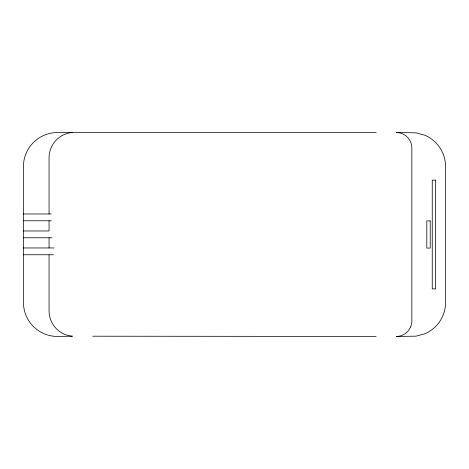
<?xml version="1.0" encoding="UTF-8"?>
<svg xmlns="http://www.w3.org/2000/svg" width="469" height="469" viewBox="0 0 469 469"><rect width="100%" height="100%" fill="white"/><g stroke="black" fill="none" stroke-linecap="round" stroke-linejoin="round"><path stroke-width="0.7" d="M72.39 132.545L71.095 132.627A25.349 25.349 0 0 0 49.057 157.76L49.057 213.975M376.167 132.545L57.435 132.545A33.985 33.985 0 0 0 23.45 166.53L23.45 302.47A33.985 33.985 0 0 0 57.435 336.455L72.455 336.191L71.159 336.109A25.426 25.426 0 0 1 59 331.073L56.503 328.88A25.426 25.426 0 0 1 49.057 310.9L49.057 254.761M23.45 213.975L51.238 213.975M23.45 220.776L51.238 220.776M23.45 230.971L49.057 230.971L49.057 220.776M23.45 237.765L51.965 237.765M23.45 247.96L54.146 247.96M23.45 254.761L53.419 254.761M92.698 336.209L376.097 336.437M49.057 237.765L49.057 247.96M410.662 326.887L408.64 330.393A15.506 15.506 0 0 1 396.334 336.455L416.003 336.167L424.568 333.869A33.985 33.985 0 0 0 445.55 302.47L445.55 166.53A33.985 33.985 0 0 0 424.568 135.131L416.003 132.833L396.411 132.545A15.43 15.43 0 0 1 411.841 147.975L411.841 320.948A15.506 15.506 0 0 1 410.662 326.887M435.578 180.125L432.254 180.125L432.254 288.875L435.578 288.875L435.578 180.125M430.214 220.905L426.813 220.905L426.813 248.095L430.214 248.095L430.214 220.905"/></g></svg>
